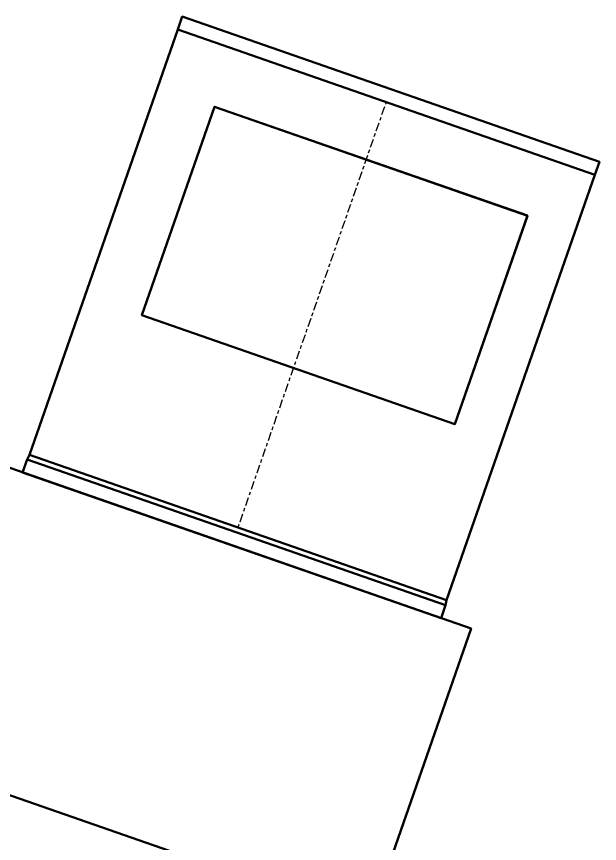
# Model space of a CAD drawing. Header units: inches. Extents: x -1654 to 1344, y -1538 to 36.
# Drawn here: x -1109.9 to -1067.7, y -1019.3 to -959.4 of the extents above; entities that cross this region are included whole.
import ezdxf

# ---------------------------------------------------------------- set-up
doc = ezdxf.new("R2010")
doc.units = ezdxf.units.IN
doc.header["$MEASUREMENT"] = 0
doc.linetypes.add('Center', pattern=[1.25, 0.25, -0.1875, 0.625, -0.1875])
for name, color, linetype, lineweight in [('M-EQPT', 2, 'Continuous', 50), ('M-HVAC-CDFF', 3, 'Continuous', 30), ('M-HVAC-CDFF-SA', 3, 'Continuous', 30), ('M-HVAC-DUCT', 1, 'Center', 30), ('M-HVAC-DUCT-SA', 1, 'Continuous', 50)]:
    doc.layers.add(name, color=color, linetype=linetype, lineweight=lineweight)

# ---------------------------------------------------------------- blocks, each defined once
blk = doc.blocks.new('Heat Pump - Horizontal - Water Source - Heat Pump 4 Ton Horizontal-844842-_3D_')
at = {"layer": 'M-EQPT'}
mesh = blk.add_polyface(dxfattribs=at)
corners = [(31.1, -11.199, 9.65), (31.1, 11.199, 9.65), (-31.1, 11.199, 9.65), (-31.1, -11.199, 9.65)]
mesh.append_faces([[corners[k] for k in face] for face in [(3, 0, 1, 2)]])
mesh = blk.add_polyface(dxfattribs=at)
corners = [(31.1, -11.199, -9.65), (-31.1, -11.199, -9.65), (-31.1, 11.199, -9.65), (31.1, 11.199, -9.65)]
mesh.append_faces([[corners[k] for k in face] for face in [(1, 2, 3, 0)]])
mesh = blk.add_polyface(dxfattribs=at)
corners = [(-31.1, 11.199, 9.65), (31.1, 11.199, 9.65), (31.1, 11.199, -9.65), (-31.1, 11.199, -9.65)]
mesh.append_faces([[corners[k] for k in face] for face in [(0, 1, 2, 3)]])
mesh = blk.add_polyface(dxfattribs=at)
corners = [(-31.1, -11.199, 9.65), (-31.1, 11.199, 9.65), (-31.1, 11.199, -9.65), (-31.1, -11.199, -9.65)]
mesh.append_faces([[corners[k] for k in face] for face in [(0, 1, 2, 3)]])
mesh = blk.add_polyface(dxfattribs=at)
corners = [(31.1, -11.199, 9.65), (-31.1, -11.199, 9.65), (-31.1, -11.199, -9.65), (31.1, -11.199, -9.65)]
mesh.append_faces([[corners[k] for k in face] for face in [(0, 1, 2, 3)]])
mesh = blk.add_polyface(dxfattribs=at)
corners = [(3.303, -11.199, -8.65), (-28.799, -11.199, -8.65), (-28.799, -11.199, 8.65), (3.303, -11.199, 8.65)]
mesh.append_faces([[corners[k] for k in face] for face in [(2, 3, 0, 1)]])
mesh = blk.add_polyface(dxfattribs=at)
corners = [(-28.799, -12.199, 8.65), (3.303, -12.199, 8.65), (3.303, -11.199, 8.65), (-28.799, -11.199, 8.65)]
mesh.append_faces([[corners[k] for k in face] for face in [(0, 1, 2, 3)]])
mesh = blk.add_polyface(dxfattribs=at)
corners = [(-28.799, -12.199, -8.65), (-28.799, -12.199, 8.65), (-28.799, -11.199, 8.65), (-28.799, -11.199, -8.65)]
mesh.append_faces([[corners[k] for k in face] for face in [(0, 1, 2, 3)]])
mesh = blk.add_polyface(dxfattribs=at)
corners = [(3.303, -12.199, -8.65), (-28.799, -12.199, -8.65), (-28.799, -11.199, -8.65), (3.303, -11.199, -8.65)]
mesh.append_faces([[corners[k] for k in face] for face in [(0, 1, 2, 3)]])
mesh = blk.add_polyface(dxfattribs=at)
corners = [(3.303, -12.199, 8.65), (3.303, -12.199, -8.65), (3.303, -11.199, -8.65), (3.303, -11.199, 8.65)]
mesh.append_faces([[corners[k] for k in face] for face in [(0, 1, 2, 3)]])
mesh = blk.add_polyface(dxfattribs=at)
corners = [(3.303, -12.199, -8.65), (3.303, -12.199, 8.65), (-28.799, -12.199, 8.65), (-28.799, -12.199, -8.65)]
mesh.append_faces([[corners[k] for k in face] for face in [(3, 0, 1, 2)]])
blk = doc.blocks.new('Face Thin Mount Return Diffuser - Non-Hosted - 16x24 Face-949921-_3D_')
at = {"layer": 'M-HVAC-CDFF'}
mesh = blk.add_polyface(dxfattribs=at)
corners = [(8, 12, 1), (-8, 12, 1), (-8, -12, 1), (8, -12, 1)]
mesh.append_faces([[corners[k] for k in face] for face in [(3, 0, 1, 2)]])
mesh = blk.add_polyface(dxfattribs=at)
corners = [(8, 12), (8, -12), (-8, -12), (-8, 12)]
mesh.append_faces([[corners[k] for k in face] for face in [(0, 1, 2, 3)]])
mesh = blk.add_polyface(dxfattribs=at)
corners = [(8, 12), (-8, 12), (-8, 12, 1), (8, 12, 1)]
mesh.append_faces([[corners[k] for k in face] for face in [(3, 0, 1, 2)]])
mesh = blk.add_polyface(dxfattribs=at)
corners = [(-8, 12), (-8, -12), (-8, -12, 1), (-8, 12, 1)]
mesh.append_faces([[corners[k] for k in face] for face in [(3, 0, 1, 2)]])
mesh = blk.add_polyface(dxfattribs=at)
corners = [(8, -12), (8, 12), (8, 12, 1), (8, -12, 1)]
mesh.append_faces([[corners[k] for k in face] for face in [(3, 0, 1, 2)]])
mesh = blk.add_polyface(dxfattribs=at)
corners = [(-8, -12), (8, -12), (8, -12, 1), (-8, -12, 1)]
mesh.append_faces([[corners[k] for k in face] for face in [(3, 0, 1, 2)]])
blk = doc.blocks.new('Rectangular Takeoff - Standard-913736-_3D_')
at = {"layer": 'M-HVAC-DUCT', "color": 8, "linetype": 'Continuous', "lineweight": 50}
mesh = blk.add_polyface(dxfattribs=at)
corners = [(-0.242, -12, 8), (-0.242, 12, 8), (-0.242, 12, -8), (-0.242, -12, -8)]
mesh.append_faces([[corners[k] for k in face] for face in [(2, 3, 0, 1)]], dxfattribs={"color": 8})
mesh = blk.add_polyface(dxfattribs=at)
corners = [(-0.242, 12, -8), (1, 12, -8), (1, -12, -8), (-0.242, -12, -8)]
mesh.append_faces([[corners[k] for k in face] for face in [(3, 0, 1, 2)]], dxfattribs={"color": 8})
mesh = blk.add_polyface(dxfattribs=at)
corners = [(-0.242, 12, 8), (1, 12, 8), (1, 12, -8), (-0.242, 12, -8)]
mesh.append_faces([[corners[k] for k in face] for face in [(2, 3, 0, 1)]], dxfattribs={"color": 8})
mesh = blk.add_polyface(dxfattribs=at)
corners = [(1, -12, 8), (1, 12, 8), (-0.242, 12, 8), (-0.242, -12, 8)]
mesh.append_faces([[corners[k] for k in face] for face in [(1, 2, 3, 0)]], dxfattribs={"color": 8})
mesh = blk.add_polyface(dxfattribs=at)
corners = [(1, -12, 8), (1, -12, -8), (1, 12, -8), (1, 12, 8)]
mesh.append_faces([[corners[k] for k in face] for face in [(0, 1, 2, 3)]], dxfattribs={"color": 8})
mesh = blk.add_polyface(dxfattribs=at)
corners = [(-0.242, -12, -8), (1, -12, -8), (1, -12, 8), (-0.242, -12, 8)]
mesh.append_faces([[corners[k] for k in face] for face in [(3, 0, 1, 2)]], dxfattribs={"color": 8})
blk = doc.blocks.new('Rectangular Transition - Angle - 45 Degree-926805-_3D_')
at = {"layer": 'M-HVAC-DUCT', "color": 8, "linetype": 'Continuous', "lineweight": 50}
mesh = blk.add_polyface(dxfattribs=at)
corners = [(0, -16.051, 8.65), (0, 16.051, 8.65), (0, 16.051, -8.65), (0, -16.051, -8.65)]
mesh.append_faces([[corners[k] for k in face] for face in [(0, 1, 2, 3)]], dxfattribs={"color": 8})
mesh = blk.add_polyface(dxfattribs=at)
corners = [(0, -16.051, -8.65), (0, 16.051, -8.65), (0.363, 16, -8.5), (0.363, -16, -8.5)]
mesh.append_faces([[corners[k] for k in face] for face in [(3, 0, 1, 2)]], dxfattribs={"color": 8})
mesh = blk.add_polyface(dxfattribs=at)
corners = [(0, 16.051, -8.65), (0, 16.051, 8.65), (0.363, 16, 8.5), (0.363, 16, -8.5)]
mesh.append_faces([[corners[k] for k in face] for face in [(3, 0, 1, 2)]], dxfattribs={"color": 8})
mesh = blk.add_polyface(dxfattribs=at)
corners = [(0, 16.051, 8.65), (0, -16.051, 8.65), (0.363, -16, 8.5), (0.363, 16, 8.5)]
mesh.append_faces([[corners[k] for k in face] for face in [(2, 3, 0, 1)]], dxfattribs={"color": 8})
mesh = blk.add_polyface(dxfattribs=at)
corners = [(0.363, -16, 8.5), (0.363, -16, -8.5), (0.363, 16, -8.5), (0.363, 16, 8.5)]
mesh.append_faces([[corners[k] for k in face] for face in [(3, 0, 1, 2)]], dxfattribs={"color": 8})
mesh = blk.add_polyface(dxfattribs=at)
corners = [(0, -16.051, 8.65), (0, -16.051, -8.65), (0.363, -16, -8.5), (0.363, -16, 8.5)]
mesh.append_faces([[corners[k] for k in face] for face in [(2, 3, 0, 1)]], dxfattribs={"color": 8})
blk = doc.blocks.new('Rectangular Endcap - Standard-935193-_3D_')
at = {"layer": 'M-HVAC-DUCT', "color": 8, "linetype": 'Continuous', "lineweight": 50}
mesh = blk.add_polyface(dxfattribs=at)
corners = [(0, 16, 8.5), (0, 16, -8.5), (0, -16, -8.5), (0, -16, 8.5)]
mesh.append_faces([[corners[k] for k in face] for face in [(0, 1, 2, 3)]], dxfattribs={"color": 8})
mesh = blk.add_polyface(dxfattribs=at)
corners = [(0, 16, -8.5), (0, 16, 8.5), (1, 16, 8.5), (1, 16, -8.5)]
mesh.append_faces([[corners[k] for k in face] for face in [(0, 1, 2, 3)]], dxfattribs={"color": 8})
mesh = blk.add_polyface(dxfattribs=at)
corners = [(0, -16, -8.5), (0, 16, -8.5), (1, 16, -8.5), (1, -16, -8.5)]
mesh.append_faces([[corners[k] for k in face] for face in [(0, 1, 2, 3)]], dxfattribs={"color": 8})
mesh = blk.add_polyface(dxfattribs=at)
corners = [(0, 16, 8.5), (0, -16, 8.5), (1, -16, 8.5), (1, 16, 8.5)]
mesh.append_faces([[corners[k] for k in face] for face in [(3, 0, 1, 2)]], dxfattribs={"color": 8})
mesh = blk.add_polyface(dxfattribs=at)
corners = [(1, 16, 8.5), (1, -16, 8.5), (1, -16, -8.5), (1, 16, -8.5)]
mesh.append_faces([[corners[k] for k in face] for face in [(2, 3, 0, 1)]], dxfattribs={"color": 8})
mesh = blk.add_polyface(dxfattribs=at)
corners = [(0, -16, 8.5), (0, -16, -8.5), (1, -16, -8.5), (1, -16, 8.5)]
mesh.append_faces([[corners[k] for k in face] for face in [(0, 1, 2, 3)]], dxfattribs={"color": 8})

msp = doc.modelspace()

# ---------------------------------------------------------------- linework, layer by layer
at = {"layer": 'M-HVAC-DUCT', "color": 5}
msp.add_line((-1093.885, -996.394, 1332), (-1083.147, -965.574, 1332), dxfattribs=at)

# ---------------------------------------------------------------- block references
at = {"layer": 'M-EQPT', "rotation": 160.7901312840832}
msp.add_blockref('Heat Pump - Horizontal - Water Source - Heat Pump 4 Ton Horizontal-844842-_3D_', (-1110.057, -1004.062, 1332), dxfattribs=at)
at = {"layer": 'M-HVAC-CDFF-SA', "extrusion": (0.000175675, -6.12105e-05, -1), "rotation": 289.2098684078589}
msp.add_blockref('Face Thin Mount Return Diffuser - Non-Hosted - 16x24 Face-949921-_3D_', (1086.652, -977.484, -1342.631), dxfattribs=at)
at = {"layer": 'M-HVAC-DUCT-SA', "color": 8}
for name, p, rotation in [('Rectangular Endcap - Standard-935193-_3D_', (-1083.147, -965.574, 1332), 70.7901312840836), ('Rectangular Transition - Angle - 45 Degree-926805-_3D_', (-1094.005, -996.737, 1332), 70.7901312840832)]:
    msp.add_blockref(name, p, dxfattribs=dict(at, rotation=rotation))
at = {"layer": 'M-HVAC-DUCT-SA', "color": 8, "extrusion": (-0.329029, -0.94432, 0), "rotation": 90.01065893786452}
msp.add_blockref('Rectangular Takeoff - Standard-913736-_3D_', (-704.776, 1340.5, 1280.598), dxfattribs=at)

# ---------------------------------------------------------------- meshes
at = {"layer": 'M-HVAC-DUCT-SA', "color": 8}
mesh = msp.add_polyface(dxfattribs=at)
corners = [(-1078.776, -1001.658, 1323.5), (-1108.994, -991.129, 1323.5), (-1098.256, -960.31, 1323.5), (-1068.038, -970.838, 1323.5)]
mesh.append_faces([[corners[k] for k in face] for face in [(0, 1, 2, 3)]], dxfattribs={"color": 8})
mesh = msp.add_polyface(dxfattribs=at)
corners = [(-1108.994, -991.129, 1340.5), (-1078.776, -1001.658, 1340.5), (-1068.038, -970.838, 1340.5), (-1098.256, -960.31, 1340.5)]
mesh.append_faces([[corners[k] for k in face] for face in [(3, 0, 1, 2)]], dxfattribs={"color": 8})
mesh = msp.add_polyface(dxfattribs=at)
corners = [(-1108.994, -991.129, 1323.5), (-1108.994, -991.129, 1340.5), (-1098.256, -960.31, 1340.5), (-1098.256, -960.31, 1323.5)]
mesh.append_faces([[corners[k] for k in face] for face in [(3, 0, 1, 2)]], dxfattribs={"color": 8})
mesh = msp.add_polyface(dxfattribs=at)
corners = [(-1098.256, -960.31, 1323.5), (-1098.256, -960.31, 1340.5), (-1068.038, -970.838, 1340.5), (-1068.038, -970.838, 1323.5)]
mesh.append_faces([[corners[k] for k in face] for face in [(0, 1, 2, 3)]], dxfattribs={"color": 8})
mesh = msp.add_polyface(dxfattribs=at)
corners = [(-1078.188, -988.905, 1340.26), (-1100.852, -981.008, 1340.256), (-1095.587, -965.899, 1340.256), (-1072.924, -973.795, 1340.26)]
mesh.append_faces([[corners[k] for k in face] for face in [(2, 3, 0, 1)]], dxfattribs={"color": 8})
mesh = msp.add_polyface(dxfattribs=at)
corners = [(-1095.587, -965.899, 1340.256), (-1100.852, -981.008, 1340.256), (-1100.852, -981.008, 1340.5), (-1095.587, -965.899, 1340.5)]
mesh.append_faces([[corners[k] for k in face] for face in [(0, 1, 2, 3)]], dxfattribs={"color": 8})
mesh = msp.add_polyface(dxfattribs=at)
corners = [(-1078.188, -988.905, 1340.5), (-1072.924, -973.795, 1340.5), (-1095.587, -965.899, 1340.5), (-1100.852, -981.008, 1340.5)]
mesh.append_faces([[corners[k] for k in face] for face in [(3, 0, 1, 2)]], dxfattribs={"color": 8})
mesh = msp.add_polyface(dxfattribs=at)
corners = [(-1072.924, -973.795, 1340.26), (-1095.587, -965.899, 1340.256), (-1095.587, -965.899, 1340.5), (-1072.924, -973.795, 1340.5)]
mesh.append_faces([[corners[k] for k in face] for face in [(3, 0, 1, 2)]], dxfattribs={"color": 8})
mesh = msp.add_polyface(dxfattribs=at)
corners = [(-1078.776, -1001.658, 1340.5), (-1078.776, -1001.658, 1323.5), (-1068.038, -970.838, 1323.5), (-1068.038, -970.838, 1340.5)]
mesh.append_faces([[corners[k] for k in face] for face in [(3, 0, 1, 2)]], dxfattribs={"color": 8})
mesh = msp.add_polyface(dxfattribs=at)
corners = [(-1078.188, -988.905, 1340.26), (-1072.924, -973.795, 1340.26), (-1072.924, -973.795, 1340.5), (-1078.188, -988.905, 1340.5)]
mesh.append_faces([[corners[k] for k in face] for face in [(3, 0, 1, 2)]], dxfattribs={"color": 8})
mesh = msp.add_polyface(dxfattribs=at)
corners = [(-1100.852, -981.008, 1340.256), (-1078.188, -988.905, 1340.26), (-1078.188, -988.905, 1340.5), (-1100.852, -981.008, 1340.5)]
mesh.append_faces([[corners[k] for k in face] for face in [(0, 1, 2, 3)]], dxfattribs={"color": 8})
mesh = msp.add_polyface(dxfattribs=at)
corners = [(-1108.994, -991.129, 1323.5), (-1078.776, -1001.658, 1323.5), (-1078.776, -1001.658, 1340.5), (-1108.994, -991.129, 1340.5)]
mesh.append_faces([[corners[k] for k in face] for face in [(3, 0, 1, 2)]], dxfattribs={"color": 8})

doc.saveas('drawing.dxf')
